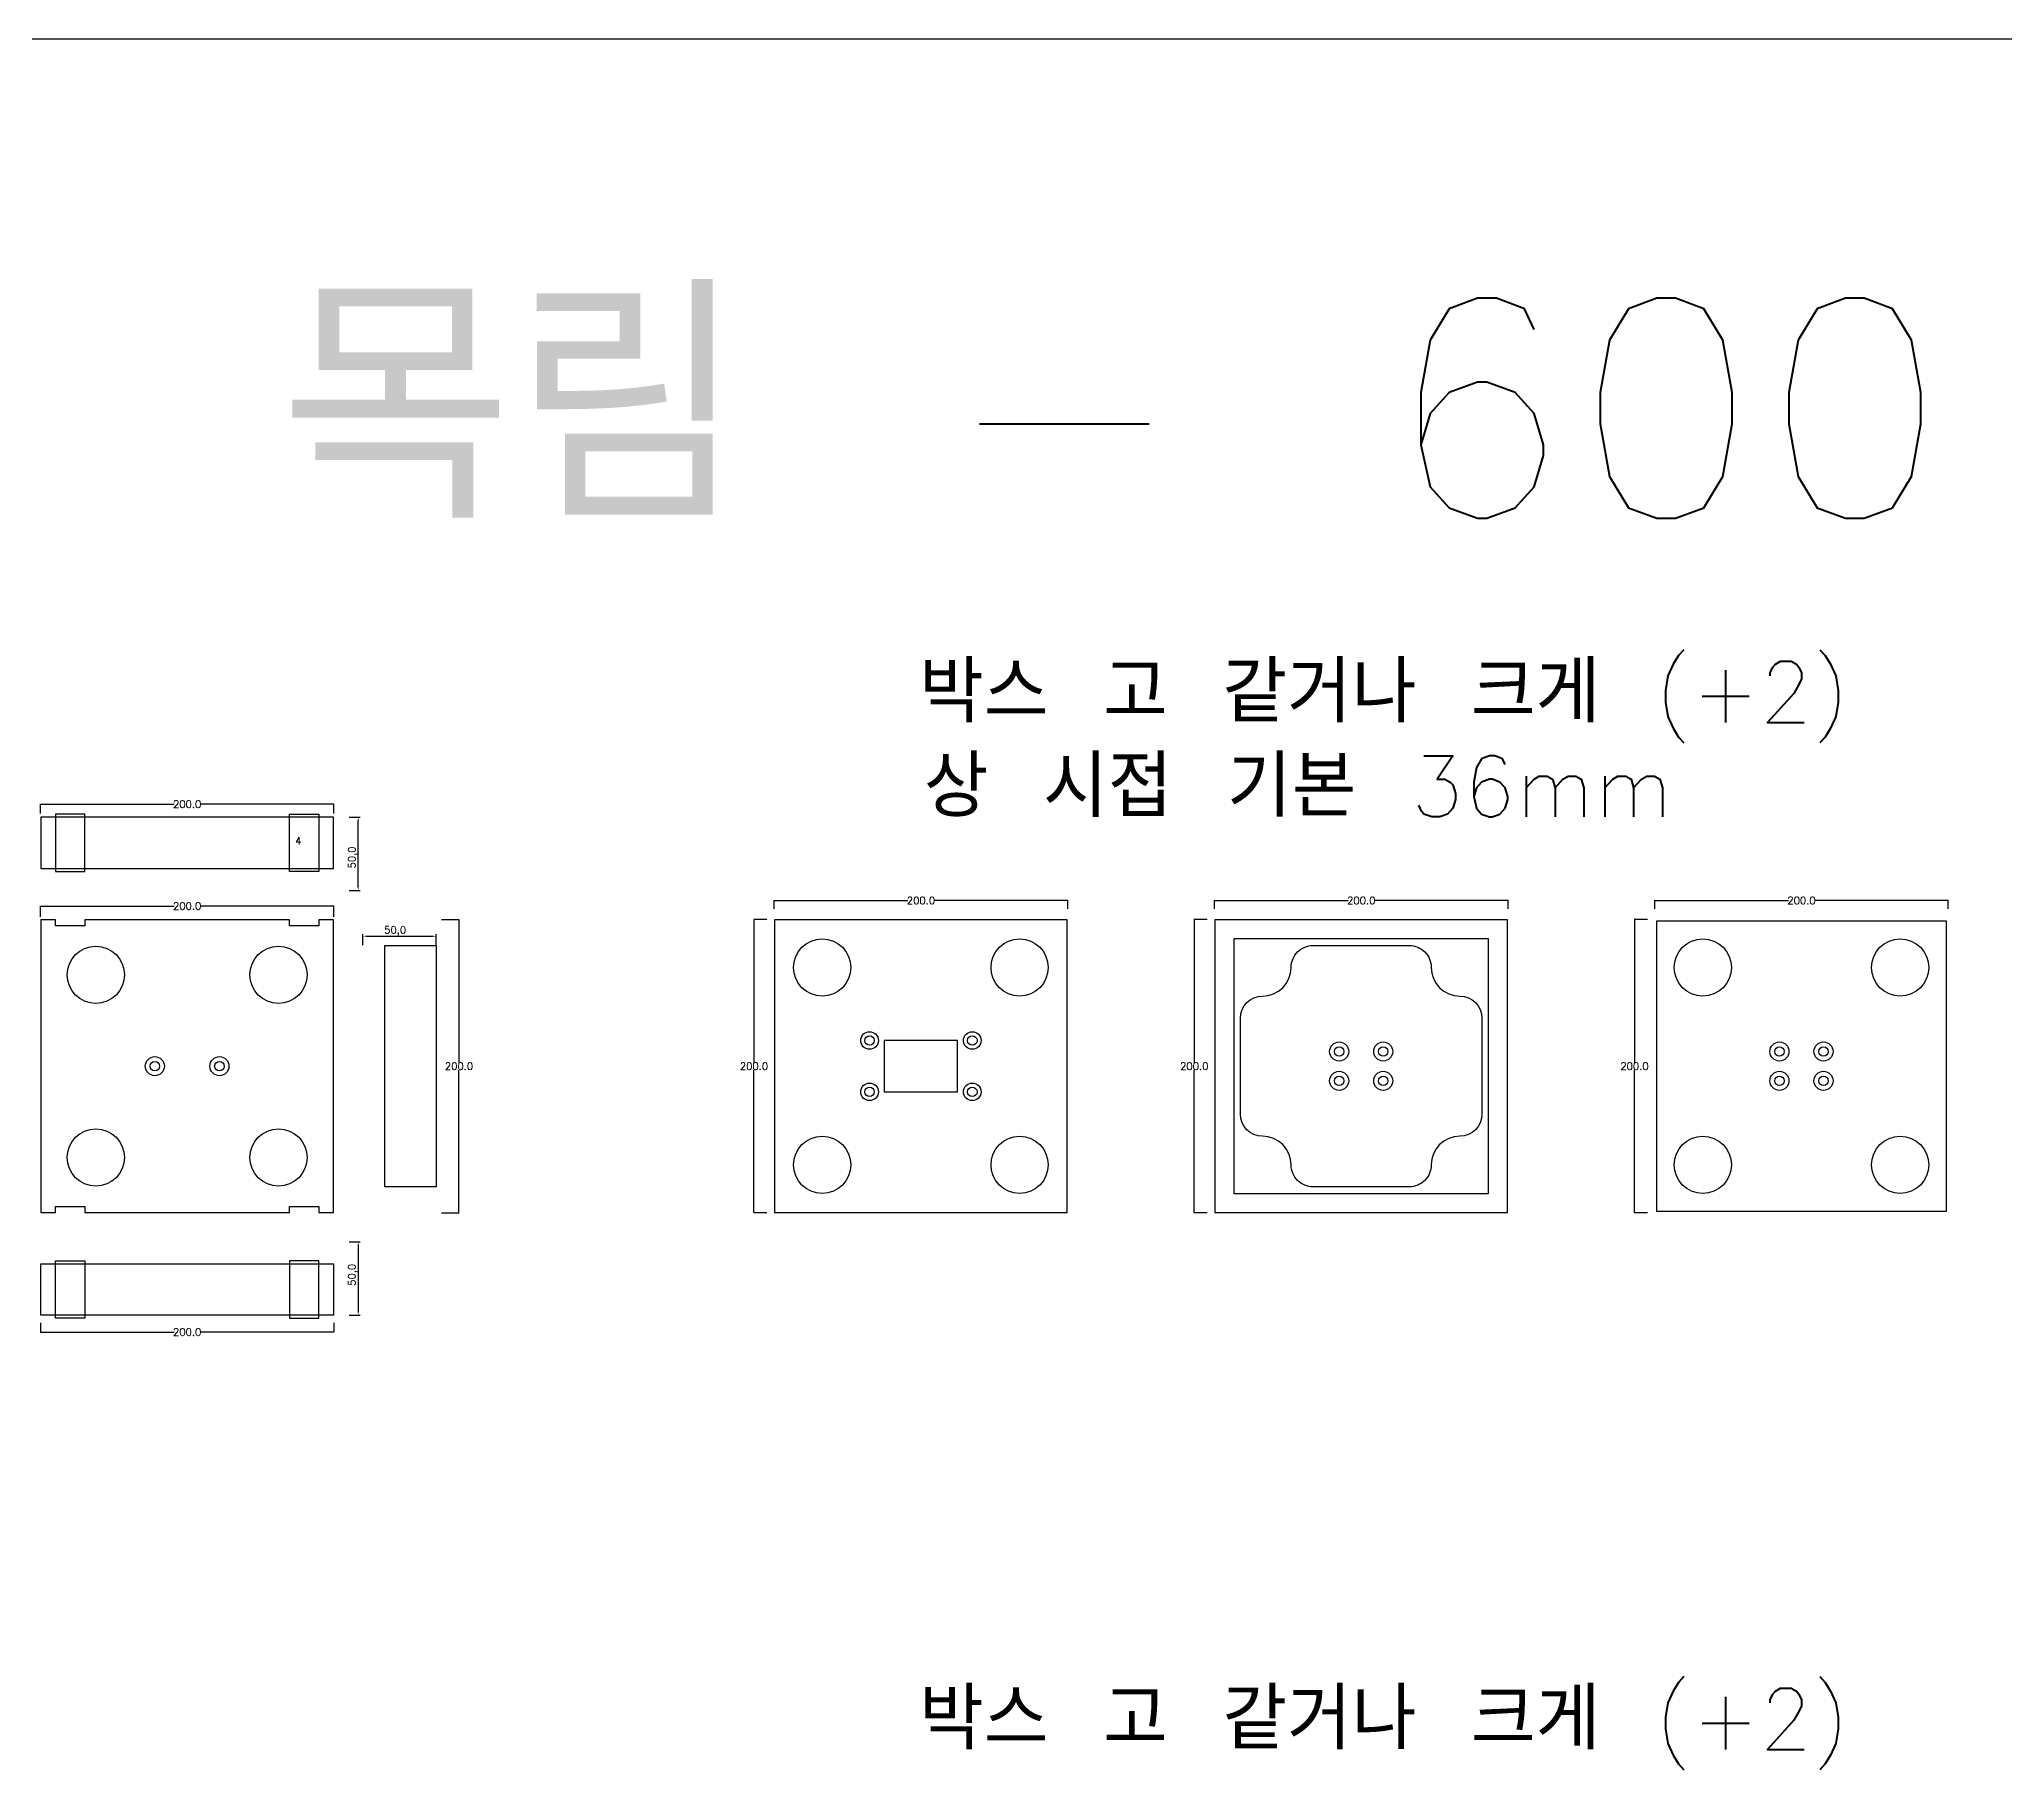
# Model space of a CAD drawing. Header units: millimetres. Extents: x -25 to 19775, y 172 to 9172.
# Drawn here: x 10525 to 11864, y 7992 to 9172 of the extents above; entities that cross this region are included whole.
import ezdxf

# ---------------------------------------------------------------- set-up
doc = ezdxf.new("R2010")
doc.units = ezdxf.units.MM
for name, color, linetype in [('TEXT', 7, 'Continuous'), ('볼트 구멍', 7, 'Continuous'), ('치구', 7, 'Continuous'), ('치수', 7, 'Continuous')]:
    doc.layers.add(name, color=color, linetype=linetype)
doc.styles.get("Standard").update_dxf_attribs({"font": 'txt.shx', "bigfont": 'whgtxt.shx'})
doc.dimstyles.new('ISO-25', dxfattribs={"dimtxt": 2.5, "dimasz": 2.5, "dimexe": 1.25, "dimexo": 0.625, "dimtad": 1, "dimtxsty": 'Standard', "dimcen": 2.5, "dimadec": 0, "dimazin": 0, "dimtfac": 1, "dimtmove": 0, "dimatfit": 3, "dimfxl": 0, "dimarcsym": 0})
doc.dimstyles.get("Standard").update_dxf_attribs({"dimtxt": 7, "dimasz": 0.18, "dimexe": 0.18, "dimexo": 0.0625, "dimgap": 0.09, "dimtad": 0, "dimtih": 1, "dimtoh": 1, "dimdec": 1, "dimzin": 0, "dimdsep": 46, "dimtxsty": 'Standard', "dimcen": 0.09, "dimadec": 0, "dimazin": 0, "dimtfac": 1, "dimtdec": 1, "dimtofl": 0, "dimtmove": 0, "dimatfit": 3, "dimfxl": 0, "dimtolj": 1, "dimtzin": 0, "dimarcsym": 0})

# ---------------------------------------------------------------- blocks, each defined once
blk = doc.blocks.new('*D597')
at = {"layer": 'Defpoints', "color": 0}
for p in [(11825.5, 8584.8), (11625.5, 8578.9), (11825.5, 8578.9)]:
    blk.add_point(p, dxfattribs=at)
at = {"layer": '치수', "color": 0, "lineweight": -2}
for p, q in [((11625.5, 8579), (11625.5, 8585)), ((11625.6, 8584.8), (11716.6, 8584.8)), ((11825.3, 8584.8), (11734.3, 8584.8)), ((11825.5, 8579), (11825.5, 8585))]:
    blk.add_line(p, q, dxfattribs=at)
at = {"layer": '치수', "color": 0}
for points in [[(11625.6, 8584.8), (11625.6, 8584.8), (11625.5, 8584.8)], [(11825.3, 8584.8), (11825.3, 8584.8), (11825.5, 8584.8)]]:
    blk.add_solid(points, dxfattribs=at)
at = {"layer": '치수', "color": 0, "insert": (11725.5, 8584.8), "char_height": 5, "attachment_point": 5}
blk.add_mtext('\\A1;200.0', dxfattribs=at)
blk = doc.blocks.new('*D598')
at = {"layer": 'Defpoints', "color": 0}
for p in [(11620.6, 8571.8), (11611.7, 8371.8), (11620.6, 8371.8)]:
    blk.add_point(p, dxfattribs=at)
at = {"layer": '치수', "color": 0, "lineweight": -2}
for p, q in [((11620.5, 8571.8), (11611.5, 8571.8)), ((11611.7, 8571.6), (11611.7, 8474.4)), ((11611.7, 8372), (11611.7, 8469.2)), ((11620.5, 8371.8), (11611.5, 8371.8))]:
    blk.add_line(p, q, dxfattribs=at)
at = {"layer": '치수', "color": 0}
for points in [[(11611.6, 8571.6), (11611.7, 8571.6), (11611.7, 8571.8)], [(11611.6, 8372), (11611.7, 8372), (11611.7, 8371.8)]]:
    blk.add_solid(points, dxfattribs=at)
at = {"layer": '치수', "color": 0, "insert": (11611.7, 8471.8), "char_height": 5, "attachment_point": 5}
blk.add_mtext('\\A1;200.0', dxfattribs=at)
blk = doc.blocks.new('*D599')
at = {"layer": 'Defpoints', "color": 0}
for p in [(11320.6, 8571.8), (11311.7, 8371.8), (11320.6, 8371.8)]:
    blk.add_point(p, dxfattribs=at)
at = {"layer": '치수', "color": 0, "lineweight": -2}
for p, q in [((11320.5, 8571.8), (11311.5, 8571.8)), ((11311.7, 8571.6), (11311.7, 8474.4)), ((11311.7, 8372), (11311.7, 8469.2)), ((11320.5, 8371.8), (11311.5, 8371.8))]:
    blk.add_line(p, q, dxfattribs=at)
at = {"layer": '치수', "color": 0}
for points in [[(11311.6, 8571.6), (11311.7, 8571.6), (11311.7, 8571.8)], [(11311.6, 8372), (11311.7, 8372), (11311.7, 8371.8)]]:
    blk.add_solid(points, dxfattribs=at)
at = {"layer": '치수', "color": 0, "insert": (11311.7, 8471.8), "char_height": 5, "attachment_point": 5}
blk.add_mtext('\\A1;200.0', dxfattribs=at)
blk = doc.blocks.new('*D602')
at = {"layer": 'Defpoints', "color": 0}
for p in [(11020.6, 8571.8), (11011.7, 8371.8), (11020.6, 8371.8)]:
    blk.add_point(p, dxfattribs=at)
at = {"layer": '치수', "color": 0, "lineweight": -2}
for p, q in [((11020.5, 8571.8), (11011.5, 8571.8)), ((11011.7, 8571.6), (11011.7, 8474.4)), ((11011.7, 8372), (11011.7, 8469.2)), ((11020.5, 8371.8), (11011.5, 8371.8))]:
    blk.add_line(p, q, dxfattribs=at)
at = {"layer": '치수', "color": 0}
for points in [[(11011.6, 8571.6), (11011.7, 8571.6), (11011.7, 8571.8)], [(11011.6, 8372), (11011.7, 8372), (11011.7, 8371.8)]]:
    blk.add_solid(points, dxfattribs=at)
at = {"layer": '치수', "color": 0, "insert": (11011.7, 8471.8), "char_height": 5, "attachment_point": 5}
blk.add_mtext('\\A1;200.0', dxfattribs=at)
blk = doc.blocks.new('*D603')
at = {"layer": 'Defpoints', "color": 0}
for p in [(10798.6, 8571.8), (10798.6, 8371.8), (10810.7, 8371.8)]:
    blk.add_point(p, dxfattribs=at)
at = {"layer": '치수', "color": 0, "lineweight": -2}
for p, q in [((10798.7, 8571.8), (10810.9, 8571.8)), ((10810.7, 8571.6), (10810.7, 8474.4)), ((10810.7, 8372), (10810.7, 8469.2)), ((10798.7, 8371.8), (10810.9, 8371.8))]:
    blk.add_line(p, q, dxfattribs=at)
at = {"layer": '치수', "color": 0}
for points in [[(10810.6, 8571.6), (10810.7, 8571.6), (10810.7, 8571.8)], [(10810.6, 8372), (10810.7, 8372), (10810.7, 8371.8)]]:
    blk.add_solid(points, dxfattribs=at)
at = {"layer": '치수', "color": 0, "insert": (10810.7, 8471.8), "char_height": 5, "attachment_point": 5}
blk.add_mtext('\\A1;200.0', dxfattribs=at)
blk = doc.blocks.new('*D604')
at = {"layer": 'Defpoints', "color": 0}
for p in [(10525.5, 8297), (10725.5, 8297), (10725.5, 8290.6)]:
    blk.add_point(p, dxfattribs=at)
at = {"layer": '치수', "color": 0, "lineweight": -2}
for p, q in [((10525.5, 8296.9), (10525.5, 8290.4)), ((10525.6, 8290.6), (10616.6, 8290.6)), ((10725.3, 8290.6), (10634.3, 8290.6)), ((10725.5, 8296.9), (10725.5, 8290.4))]:
    blk.add_line(p, q, dxfattribs=at)
at = {"layer": '치수', "color": 0}
for points in [[(10525.6, 8290.6), (10525.6, 8290.5), (10525.5, 8290.6)], [(10725.3, 8290.6), (10725.3, 8290.5), (10725.5, 8290.6)]]:
    blk.add_solid(points, dxfattribs=at)
at = {"layer": '치수', "color": 0, "insert": (10625.5, 8290.6), "char_height": 5, "attachment_point": 5}
blk.add_mtext('\\A1;200.0', dxfattribs=at)
blk = doc.blocks.new('*D605')
at = {"layer": 'Defpoints', "color": 0}
for p in [(10735.1, 8352.1), (10735.1, 8302.1), (10742, 8302.1)]:
    blk.add_point(p, dxfattribs=at)
at = {"layer": '치수', "color": 0, "lineweight": -2}
for p, q in [((10735.8, 8352.1), (10743.3, 8352.1)), ((10742, 8349.6), (10742, 8304.6)), ((10735.8, 8302.1), (10743.3, 8302.1))]:
    blk.add_line(p, q, dxfattribs=at)
at = {"layer": '치수', "color": 0}
for points in [[(10741.6, 8349.6), (10742.5, 8349.6), (10742, 8352.1)], [(10741.6, 8304.6), (10742.5, 8304.6), (10742, 8302.1)]]:
    blk.add_solid(points, dxfattribs=at)
at = {"layer": '치수', "color": 0, "insert": (10738.5, 8329.6), "char_height": 5, "attachment_point": 5, "rotation": 90}
blk.add_mtext('50,0', dxfattribs=at)
blk = doc.blocks.new('*D606')
at = {"layer": 'Defpoints', "color": 0}
for p in [(10795.2, 8560.4), (10745.2, 8553.6), (10795.2, 8553.6)]:
    blk.add_point(p, dxfattribs=at)
at = {"layer": '치수', "color": 0, "lineweight": -2}
for p, q in [((10745.2, 8554.2), (10745.2, 8561.7)), ((10747.7, 8560.4), (10792.7, 8560.4)), ((10795.2, 8554.2), (10795.2, 8561.7))]:
    blk.add_line(p, q, dxfattribs=at)
at = {"layer": '치수', "color": 0}
for points in [[(10747.7, 8560.8), (10747.7, 8560), (10745.2, 8560.4)], [(10792.7, 8560.8), (10792.7, 8560), (10795.2, 8560.4)]]:
    blk.add_solid(points, dxfattribs=at)
at = {"layer": '치수', "color": 0, "insert": (10767.2, 8563.9), "char_height": 5, "attachment_point": 5}
blk.add_mtext('50,0', dxfattribs=at)
blk = doc.blocks.new('*D607')
at = {"layer": 'Defpoints', "color": 0}
for p in [(10735.1, 8641.6), (10742, 8641.6), (10735.1, 8591.6)]:
    blk.add_point(p, dxfattribs=at)
at = {"layer": '치수', "color": 0, "lineweight": -2}
for p, q in [((10735.8, 8641.6), (10743.3, 8641.6)), ((10742, 8594.1), (10742, 8639.1)), ((10735.8, 8591.6), (10743.3, 8591.6))]:
    blk.add_line(p, q, dxfattribs=at)
at = {"layer": '치수', "color": 0}
for points in [[(10741.6, 8639.1), (10742.5, 8639.1), (10742, 8641.6)], [(10741.6, 8594.1), (10742.5, 8594.1), (10742, 8591.6)]]:
    blk.add_solid(points, dxfattribs=at)
at = {"layer": '치수', "color": 0, "insert": (10738.5, 8614.1), "char_height": 5, "attachment_point": 5, "rotation": 90}
blk.add_mtext('50,0', dxfattribs=at)
blk = doc.blocks.new('*D609')
at = {"layer": 'Defpoints', "color": 0}
for p in [(10525.5, 8573.6), (10725.5, 8581), (10725.5, 8573.6)]:
    blk.add_point(p, dxfattribs=at)
at = {"layer": '치수', "color": 0, "lineweight": -2}
for p, q in [((10525.5, 8573.7), (10525.5, 8581.2)), ((10525.6, 8581), (10616.6, 8581)), ((10725.3, 8581), (10634.3, 8581)), ((10725.5, 8573.7), (10725.5, 8581.2))]:
    blk.add_line(p, q, dxfattribs=at)
at = {"layer": '치수', "color": 0}
for points in [[(10525.6, 8581.1), (10525.6, 8581), (10525.5, 8581)], [(10725.3, 8581.1), (10725.3, 8581), (10725.5, 8581)]]:
    blk.add_solid(points, dxfattribs=at)
at = {"layer": '치수', "color": 0, "insert": (10625.5, 8581), "char_height": 5, "attachment_point": 5}
blk.add_mtext('\\A1;200.0', dxfattribs=at)
blk = doc.blocks.new('*D610')
at = {"layer": 'Defpoints', "color": 0}
for p in [(10525.5, 8644), (10725.5, 8650.4), (10725.5, 8644)]:
    blk.add_point(p, dxfattribs=at)
at = {"layer": '치수', "color": 0, "lineweight": -2}
for p, q in [((10525.5, 8644.1), (10525.5, 8650.6)), ((10525.6, 8650.4), (10616.6, 8650.4)), ((10725.3, 8650.4), (10634.3, 8650.4)), ((10725.5, 8644.1), (10725.5, 8650.6))]:
    blk.add_line(p, q, dxfattribs=at)
at = {"layer": '치수', "color": 0}
for points in [[(10525.6, 8650.4), (10525.6, 8650.4), (10525.5, 8650.4)], [(10725.3, 8650.4), (10725.3, 8650.4), (10725.5, 8650.4)]]:
    blk.add_solid(points, dxfattribs=at)
at = {"layer": '치수', "color": 0, "insert": (10625.5, 8650.4), "char_height": 5, "attachment_point": 5}
blk.add_mtext('\\A1;200.0', dxfattribs=at)
blk = doc.blocks.new('*D611')
at = {"layer": 'Defpoints', "color": 0}
for p in [(11225.5, 8584.8), (11025.5, 8578.9), (11225.5, 8578.9)]:
    blk.add_point(p, dxfattribs=at)
at = {"layer": '치수', "color": 0, "lineweight": -2}
for p, q in [((11025.5, 8579), (11025.5, 8585)), ((11025.6, 8584.8), (11116.6, 8584.8)), ((11225.3, 8584.8), (11134.3, 8584.8)), ((11225.5, 8579), (11225.5, 8585))]:
    blk.add_line(p, q, dxfattribs=at)
at = {"layer": '치수', "color": 0}
for points in [[(11025.6, 8584.8), (11025.6, 8584.8), (11025.5, 8584.8)], [(11225.3, 8584.8), (11225.3, 8584.8), (11225.5, 8584.8)]]:
    blk.add_solid(points, dxfattribs=at)
at = {"layer": '치수', "color": 0, "insert": (11125.5, 8584.8), "char_height": 5, "attachment_point": 5}
blk.add_mtext('\\A1;200.0', dxfattribs=at)
blk = doc.blocks.new('*D612')
at = {"layer": 'Defpoints', "color": 0}
for p in [(11525.5, 8584.8), (11325.5, 8578.9), (11525.5, 8578.9)]:
    blk.add_point(p, dxfattribs=at)
at = {"layer": '치수', "color": 0, "lineweight": -2}
for p, q in [((11325.5, 8579), (11325.5, 8585)), ((11325.6, 8584.8), (11416.6, 8584.8)), ((11525.3, 8584.8), (11434.3, 8584.8)), ((11525.5, 8579), (11525.5, 8585))]:
    blk.add_line(p, q, dxfattribs=at)
at = {"layer": '치수', "color": 0}
for points in [[(11325.6, 8584.8), (11325.6, 8584.8), (11325.5, 8584.8)], [(11525.3, 8584.8), (11525.3, 8584.8), (11525.5, 8584.8)]]:
    blk.add_solid(points, dxfattribs=at)
at = {"layer": '치수', "color": 0, "insert": (11425.5, 8584.8), "char_height": 5, "attachment_point": 5}
blk.add_mtext('\\A1;200.0', dxfattribs=at)

msp = doc.modelspace()

# ---------------------------------------------------------------- linework, layer by layer
at = {"layer": 'TEXT', "color": 6}
msp.add_line((19775.462, 9171.825), (-24.538, 9171.825), dxfattribs=at)
at = {"layer": '볼트 구멍', "color": 3}
msp.add_lwpolyline([(11150.462, 8454.325), (11150.462, 8489.325), (11100.462, 8489.325), (11100.462, 8454.325)], close=True, dxfattribs=at)
at = {"layer": '볼트 구멍', "color": 6}
for centre, radius in [((11090.462, 8489.325), 6), ((11160.462, 8489.325), 6), ((11410.462, 8481.825), 6.5), ((11440.462, 8481.825), 6.5), ((11710.462, 8481.825), 6.5), ((11740.462, 8481.825), 6.5), ((11410.462, 8461.825), 6.5), ((11440.462, 8461.825), 6.5), ((11710.462, 8461.825), 6.5), ((11740.462, 8461.825), 6.5), ((11090.462, 8454.325), 6), ((11160.462, 8454.325), 6)]:
    msp.add_circle(centre, radius, dxfattribs=at)
at = {"layer": '볼트 구멍', "color": 3}
for centre in [(11090.462, 8489.325), (11160.462, 8489.325), (11410.462, 8481.825), (11440.462, 8481.825), (11710.462, 8481.825), (11740.462, 8481.825), (10603.462, 8471.825), (10647.462, 8471.825), (11410.462, 8461.825), (11440.462, 8461.825), (11710.462, 8461.825), (11740.462, 8461.825), (11090.462, 8454.325), (11160.462, 8454.325)]:
    msp.add_circle(centre, 3.25, dxfattribs=at)
at = {"layer": '볼트 구멍', "color": 2}
for centre in [(10603.462, 8471.825), (10647.462, 8471.825)]:
    msp.add_circle(centre, 6.5, dxfattribs=at)
at = {"layer": '치구'}
for points in [[(10525.712, 8606.575), (10725.212, 8606.575), (10725.212, 8641.575), (10525.712, 8641.575)], [(10525.712, 8372.075), (10535.712, 8372.075), (10535.712, 8376.075), (10555.712, 8376.075), (10555.712, 8372.075), (10695.212, 8372.075), (10695.212, 8376.075), (10715.212, 8376.075), (10715.212, 8372.075), (10725.212, 8372.075), (10725.212, 8571.575), (10715.212, 8571.575), (10715.212, 8567.575), (10695.212, 8567.575), (10695.212, 8571.575), (10555.712, 8571.575), (10555.712, 8567.575), (10535.712, 8567.575), (10535.712, 8571.575), (10525.712, 8571.575)], [(11025.712, 8571.575), (11025.712, 8372.075), (11225.212, 8372.075), (11225.212, 8571.575)], [(11325.712, 8571.575), (11325.712, 8372.075), (11525.212, 8372.075), (11525.212, 8571.575)], [(11338.712, 8558.575), (11338.712, 8385.075), (11512.212, 8385.075), (11512.212, 8558.575)], [(11626.712, 8570.575), (11626.712, 8373.075), (11824.212, 8373.075), (11824.212, 8570.575)], [(10760.212, 8554.175), (10795.212, 8554.175), (10795.212, 8389.475), (10760.212, 8389.475)], [(10525.712, 8337.075), (10725.212, 8337.075), (10725.212, 8302.075), (10525.712, 8302.075)]]:
    msp.add_lwpolyline(points, close=True, dxfattribs=at)
at = {"layer": '치구', "color": 1}
for points in [[(10535.712, 8604.575), (10555.712, 8604.575), (10555.712, 8643.572), (10535.712, 8643.572)], [(10715.212, 8604.575), (10695.212, 8604.575), (10695.212, 8643.572), (10715.212, 8643.572)], [(10535.712, 8339.075), (10555.712, 8339.075), (10555.712, 8300.077), (10535.712, 8300.077)], [(10715.212, 8339.075), (10695.212, 8339.075), (10695.212, 8300.077), (10715.212, 8300.077)]]:
    msp.add_lwpolyline(points, close=True, dxfattribs=at)
at = {"layer": '치구'}
msp.add_lwpolyline([(11392.712, 8554.075), (11458.212, 8554.075, -0.41421365), (11473.212, 8539.075, 0.41421347), (11492.712, 8519.575, -0.41421338), (11507.712, 8504.575), (11507.712, 8439.075, -0.41421338), (11492.712, 8424.075, 0.41421347), (11473.212, 8404.575, -0.41421365), (11458.212, 8389.575), (11392.712, 8389.575, -0.41421365), (11377.712, 8404.575, 0.41421347), (11358.212, 8424.075, -0.41421338), (11343.212, 8439.075), (11343.212, 8504.575, -0.41421338), (11358.212, 8519.575, 0.41421347), (11377.712, 8539.075, -0.41421365)], format="xyb", close=True, dxfattribs=at)
for centre in [(11058.212, 8539.075), (11192.712, 8539.075), (11658.212, 8539.075), (11792.712, 8539.075), (10563.212, 8534.075), (10687.712, 8534.075), (10563.212, 8409.575), (10687.712, 8409.575), (11058.212, 8404.575), (11192.712, 8404.575), (11658.212, 8404.575), (11792.712, 8404.575)]:
    msp.add_circle(centre, 19.5, dxfattribs=at)

# ---------------------------------------------------------------- texts
at = {"layer": 'TEXT', "color": 3}
msp.add_text('목림 - 600 (소형)', height=150, dxfattribs=at).set_placement((10688.447, 8845.315))
at = {"layer": 'TEXT', "color": 1}
for s, height, p in [('박스 고 같거나 크게 (+2)', 41.66667, (11124.326, 8706.129)), ('상 시접 기본 36mm', 41.66667, (11127.469, 8641.725)), ('4', 5, (10699.024, 8622.876)), ('박스 고 같거나 크게 (+2)', 41.66667, (11124.326, 8006.129))]:
    msp.add_text(s, height=height, dxfattribs=at).set_placement(p)

# ---------------------------------------------------------------- dimensions: what is measured, and where the dimension line sits
at = {"layer": '치수', "color": 4}
for base, p1, p2, dimstyle, override, picture, middle in [((10725.462, 8650.397), (10525.462, 8644), (10725.462, 8644), 'Standard', {"dimtxt": 5}, '*D610', (10625.462, 8650.397)), ((10795.212, 8560.402), (10745.212, 8553.625), (10795.212, 8553.625), 'ISO-25', {"dimtxt": 5, "dimdec": 1, "dimzin": 0, "dimtdec": 1}, '*D606', (10767.212, 8560.402)), ((10725.462, 8290.564), (10525.462, 8296.961), (10725.462, 8296.961), 'Standard', {"dimtxt": 5}, '*D604', (10625.462, 8290.564))]:
    dim = msp.add_linear_dim(base=base, p1=p1, p2=p2, dimstyle=dimstyle, override=override, dxfattribs=at)
    dim.commit()
    dim.dimension.update_dxf_attribs({"geometry": picture, "text_midpoint": middle, "dimtype": 160})
for base, p1, p2, angle, picture, middle in [((10742.039, 8641.575), (10735.141, 8591.575), (10735.141, 8641.575), 90, '*D607', (10742.039, 8614.075)), ((10742.039, 8302.075), (10735.141, 8352.075), (10735.141, 8302.075), 270, '*D605', (10742.039, 8329.575))]:
    dim = msp.add_linear_dim(base=base, p1=p1, p2=p2, angle=angle, dimstyle='ISO-25', override={"dimtxt": 5, "dimdec": 1, "dimzin": 0, "dimtdec": 1}, dxfattribs=at)
    dim.commit()
    dim.dimension.update_dxf_attribs({"geometry": picture, "text_midpoint": middle, "dimtype": 160})
for base, p1, p2, picture, middle in [((10725.462, 8581.047), (10525.462, 8573.65), (10725.462, 8573.65), '*D609', (10625.462, 8581.047)), ((11225.462, 8584.815), (11025.462, 8578.932), (11225.462, 8578.932), '*D611', (11125.462, 8584.815)), ((11525.462, 8584.815), (11325.462, 8578.932), (11525.462, 8578.932), '*D612', (11425.462, 8584.815)), ((11825.462, 8584.815), (11625.462, 8578.932), (11825.462, 8578.932), '*D597', (11725.462, 8584.815))]:
    dim = msp.add_linear_dim(base=base, p1=p1, p2=p2, dimstyle='Standard', override={"dimtxt": 5}, dxfattribs=at)
    dim.commit()
    dim.dimension.update_dxf_attribs({"geometry": picture, "text_midpoint": middle})
for base, p1, p2, picture, middle in [((10810.679, 8371.825), (10798.61, 8571.825), (10798.61, 8371.825), '*D603', (10810.679, 8471.825)), ((11011.666, 8371.825), (11020.57, 8571.825), (11020.57, 8371.825), '*D602', (11011.666, 8471.825)), ((11311.666, 8371.825), (11320.57, 8571.825), (11320.57, 8371.825), '*D599', (11311.666, 8471.825)), ((11611.666, 8371.825), (11620.57, 8571.825), (11620.57, 8371.825), '*D598', (11611.666, 8471.825))]:
    dim = msp.add_linear_dim(base=base, p1=p1, p2=p2, angle=90, dimstyle='Standard', override={"dimtxt": 5}, dxfattribs=at)
    dim.commit()
    dim.dimension.update_dxf_attribs({"geometry": picture, "text_midpoint": middle})

doc.saveas('drawing.dxf')
